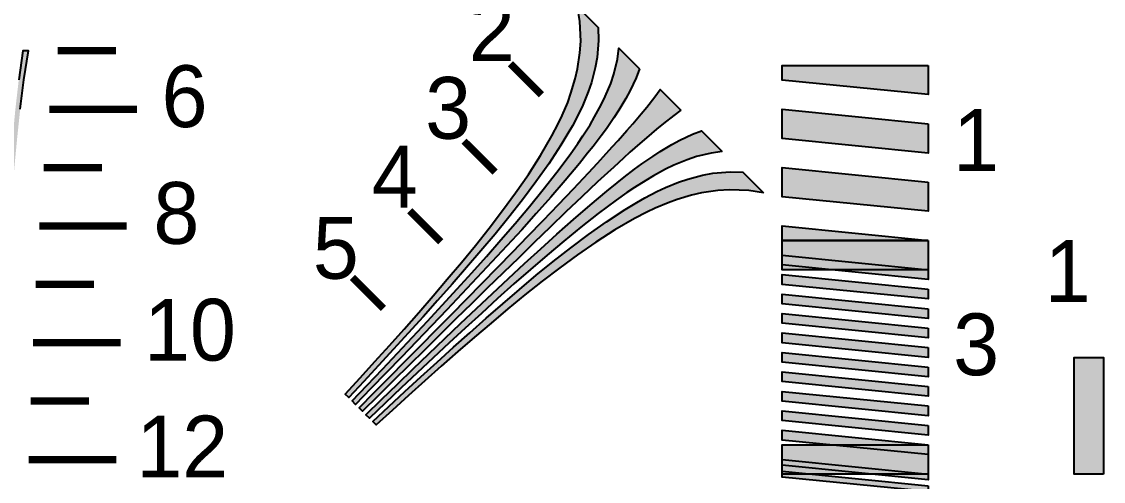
# Model space of a CAD drawing. Header units: millimetres. Extents: x 0 to 791, y 0 to 492.
# Drawn here: x 451.4 to 599.6, y 333.1 to 396.1 of the extents above; entities that cross this region are included whole.
import ezdxf

# ---------------------------------------------------------------- set-up
doc = ezdxf.new("R2010")
doc.units = ezdxf.units.MM
for name, color, linetype in [('CENTER', 7, 'Continuous'), ('LABELS', 7, 'Continuous'), ('PERIPHERY', 7, 'Continuous')]:
    doc.layers.add(name, color=color, linetype=linetype)

msp = doc.modelspace()

# ---------------------------------------------------------------- hatches: boundary and pattern name
at = {"layer": 'CENTER', "true_color": 0x000000}
h = msp.add_hatch(color=7, dxfattribs=at)
h.dxf.hatch_style = 1
h.paths.add_polyline_path([(451.56, 392.13), (451.02, 388.13), (450.56, 384.12), (450.18, 380.13), (449.84, 376.13), (449.56, 372.12), (449.32, 368.13), (449.08, 364.13), (448.9, 360.12), (448.72, 356.12), (448.56, 352.13), (448.42, 348.12), (448.28, 344.12), (448.16, 340.13), (448.06, 336.12), (447.96, 332.12), (447.86, 328.12), (447.78, 324.12), (447.7, 320.12), (447.62, 316.12), (447.56, 312.12), (447.5, 308.12), (447.44, 304.12), (447.38, 300.12), (447.32, 296.12), (447.28, 292.12), (447.22, 288.12), (447.18, 284.12), (447.14, 280.12), (447.1, 276.12), (447.06, 272.12), (447.26, 272.12), (447.3, 276.12), (447.34, 280.12), (447.4, 284.12), (447.44, 288.12), (447.5, 292.12), (447.56, 296.12), (447.62, 300.12), (447.68, 304.12), (447.76, 308.12), (447.82, 312.12), (447.9, 316.12), (447.98, 320.12), (448.08, 324.12), (448.18, 328.12), (448.28, 332.12), (448.4, 336.12), (448.52, 340.13), (448.66, 344.12), (448.8, 348.12), (448.96, 352.13), (449.14, 356.12), (449.34, 360.12), (449.56, 364.13), (449.82, 368.13), (450.1, 372.12), (450.42, 376.13), (450.8, 380.13), (451.22, 384.12), (451.74, 388.13), (452.36, 392.13), (451.56, 392.13)])
h = msp.add_hatch(color=7, dxfattribs=at)
h.dxf.hatch_style = 1
h.paths.add_polyline_path([(599.56, 334.13), (595.56, 334.13), (595.56, 350.12), (599.56, 350.12), (599.56, 334.13)])
at = {"layer": 'PERIPHERY', "true_color": 0x000000}
h = msp.add_hatch(color=7, dxfattribs=at)
h.dxf.hatch_style = 1
h.paths.add_polyline_path([(530.39, 395.3), (530.44, 393.54), (530.25, 391.2), (529.98, 389.77), (529.44, 387.76), (529, 386.5), (528.27, 384.69), (527.73, 383.53), (526.85, 381.86), (526.24, 380.77), (525.28, 379.19), (523.6, 376.63), (521.83, 374.15), (520.02, 371.72), (518.16, 369.35), (516.25, 367.01), (514.31, 364.71), (512.36, 362.42), (510.38, 360.15), (508.38, 357.9), (506.39, 355.66), (504.37, 353.44), (502.35, 351.22), (500.31, 349.01), (498.26, 346.82), (496.21, 344.63), (495.74, 345.09), (497.76, 347.31), (499.79, 349.53), (501.81, 351.75), (503.8, 354), (505.8, 356.25), (507.76, 358.53), (509.71, 360.82), (511.65, 363.13), (513.56, 365.46), (515.44, 367.82), (517.28, 370.22), (519.07, 372.67), (520.81, 375.17), (522.47, 377.76), (524.02, 380.45), (524.89, 382.13), (525.44, 383.28), (526.2, 385.06), (526.65, 386.31), (527.23, 388.27), (527.56, 389.64), (527.88, 391.86), (527.98, 393.46), (527.87, 396.12), (527.56, 398.13), (530.39, 395.3)])
h = msp.add_hatch(color=7, dxfattribs=at)
h.dxf.hatch_style = 1
h.paths.add_polyline_path([(536.05, 389.64), (535.58, 388.41), (534.77, 386.67), (534.18, 385.57), (533.22, 383.98), (532.54, 382.96), (531.5, 381.45), (530.78, 380.48), (529.68, 379.03), (528.93, 378.09), (527.8, 376.67), (525.86, 374.37), (523.9, 372.09), (521.9, 369.84), (519.9, 367.61), (517.86, 365.4), (515.82, 363.19), (513.77, 361), (511.71, 358.82), (509.64, 356.65), (507.58, 354.47), (505.5, 352.31), (503.42, 350.14), (501.33, 347.99), (499.25, 345.83), (497.15, 343.68), (496.69, 344.15), (498.75, 346.32), (500.82, 348.5), (502.88, 350.68), (504.93, 352.87), (506.98, 355.06), (509.02, 357.27), (511.04, 359.49), (513.06, 361.71), (515.07, 363.94), (517.05, 366.21), (519.02, 368.48), (520.96, 370.79), (522.86, 373.12), (524.73, 375.5), (526.54, 377.93), (527.59, 379.43), (528.27, 380.45), (529.26, 382), (529.88, 383.08), (530.77, 384.73), (531.34, 385.86), (532.09, 387.66), (532.51, 388.93), (533, 390.98), (533.22, 392.47), (536.05, 389.64)])
h = msp.add_hatch(color=7, dxfattribs=at)
h.dxf.hatch_style = 1
h.paths.add_polyline_path([(575.56, 390.12), (575.56, 386.13), (555.56, 388.12), (555.56, 390.12), (575.56, 390.12)])
h = msp.add_hatch(color=7, dxfattribs=at)
h.dxf.hatch_style = 1
h.paths.add_polyline_path([(541.7, 383.98), (540.73, 383.26), (539.3, 382.14), (538.36, 381.38), (536.99, 380.21), (536.07, 379.43), (534.73, 378.23), (533.84, 377.42), (532.51, 376.2), (531.63, 375.38), (530.3, 374.17), (528.13, 372.1), (525.95, 370.04), (523.78, 367.96), (521.63, 365.87), (519.49, 363.77), (517.34, 361.68), (515.19, 359.59), (513.05, 357.48), (510.9, 355.39), (508.77, 353.28), (506.63, 351.17), (504.5, 349.06), (502.36, 346.96), (500.23, 344.85), (498.1, 342.73), (497.62, 343.21), (499.74, 345.33), (501.85, 347.47), (503.96, 349.6), (506.07, 351.74), (508.17, 353.87), (510.28, 356.01), (512.37, 358.16), (514.48, 360.29), (516.57, 362.44), (518.67, 364.59), (520.76, 366.74), (522.85, 368.89), (524.93, 371.05), (526.99, 373.23), (529.06, 375.41), (530.28, 376.74), (531.1, 377.62), (532.31, 378.95), (533.12, 379.84), (534.31, 381.19), (535.1, 382.1), (536.27, 383.47), (537.04, 384.4), (538.15, 385.83), (538.88, 386.81), (541.7, 383.98)])
h = msp.add_hatch(color=7, dxfattribs=at)
h.dxf.hatch_style = 1
h.paths.add_polyline_path([(575.56, 382.12), (575.56, 378.12), (555.56, 380.13), (555.56, 384.12), (575.56, 382.12)])
h = msp.add_hatch(color=7, dxfattribs=at)
h.dxf.hatch_style = 1
h.paths.add_polyline_path([(547.36, 378.33), (545.87, 378.11), (543.82, 377.62), (542.55, 377.19), (540.75, 376.44), (539.61, 375.89), (537.97, 374.99), (536.89, 374.37), (535.34, 373.38), (534.32, 372.7), (532.82, 371.65), (530.39, 369.84), (528.01, 367.97), (525.68, 366.06), (523.37, 364.13), (521.1, 362.16), (518.83, 360.18), (516.6, 358.17), (514.38, 356.15), (512.16, 354.13), (509.95, 352.09), (507.76, 350.04), (505.57, 347.99), (503.39, 345.93), (501.21, 343.86), (499.04, 341.8), (498.57, 342.26), (500.72, 344.36), (502.88, 346.44), (505.03, 348.53), (507.2, 350.61), (509.36, 352.69), (511.54, 354.75), (513.72, 356.82), (515.89, 358.88), (518.08, 360.93), (520.29, 362.97), (522.5, 365), (524.73, 367.01), (526.98, 369.01), (529.26, 370.97), (531.56, 372.91), (532.98, 374.04), (533.92, 374.79), (535.37, 375.89), (536.34, 376.62), (537.84, 377.66), (538.88, 378.33), (540.46, 379.29), (541.56, 379.88), (543.3, 380.69), (544.53, 381.16), (547.36, 378.33)])
h = msp.add_hatch(color=7, dxfattribs=at)
h.dxf.hatch_style = 1
h.paths.add_polyline_path([(553.02, 372.67), (551.01, 372.98), (548.35, 373.09), (546.75, 372.99), (544.53, 372.67), (543.14, 372.36), (541.19, 371.76), (539.95, 371.31), (538.17, 370.55), (537.02, 370), (535.34, 369.13), (532.65, 367.58), (530.06, 365.92), (527.56, 364.18), (525.11, 362.39), (522.71, 360.55), (520.35, 358.67), (518.01, 356.76), (515.71, 354.82), (513.42, 352.87), (511.14, 350.9), (508.89, 348.91), (506.64, 346.92), (504.42, 344.89), (502.2, 342.87), (499.98, 340.85), (499.51, 341.32), (501.71, 343.37), (503.9, 345.42), (506.1, 347.45), (508.32, 349.48), (510.54, 351.5), (512.79, 353.49), (515.04, 355.49), (517.3, 357.47), (519.6, 359.42), (521.9, 361.36), (524.23, 363.27), (526.61, 365.13), (529.04, 366.94), (531.52, 368.71), (534.08, 370.39), (535.66, 371.35), (536.75, 371.96), (538.42, 372.84), (539.58, 373.38), (541.37, 374.13), (542.65, 374.55), (544.66, 375.09), (546.08, 375.36), (548.43, 375.55), (550.19, 375.5), (553.02, 372.67)])
h = msp.add_hatch(color=7, dxfattribs=at)
h.dxf.hatch_style = 1
h.paths.add_polyline_path([(575.56, 374.13), (575.56, 370.13), (555.56, 372.12), (555.56, 376.12), (575.56, 374.13)])
h = msp.add_hatch(color=7, dxfattribs=at)
h.dxf.hatch_style = 1
h.paths.add_polyline_path([(575.56, 366.12), (555.56, 366.12), (555.56, 368.13), (575.56, 366.12)])
h = msp.add_hatch(color=7, dxfattribs=at)
h.dxf.hatch_style = 1
h.paths.add_polyline_path([(575.56, 366.12), (575.56, 362.12), (555.56, 362.12), (555.56, 366.12), (575.56, 366.12)])
h = msp.add_hatch(color=7, dxfattribs=at)
h.dxf.hatch_style = 1
h.paths.add_polyline_path([(575.56, 362.12), (575.56, 360.79), (555.56, 362.79), (555.56, 364.13), (575.56, 362.12)])
h = msp.add_hatch(color=7, dxfattribs=at)
h.dxf.hatch_style = 1
h.paths.add_polyline_path([(575.56, 359.46), (575.56, 358.12), (555.56, 360.12), (555.56, 361.46), (575.56, 359.46)])
h = msp.add_hatch(color=7, dxfattribs=at)
h.dxf.hatch_style = 1
h.paths.add_polyline_path([(575.56, 356.79), (575.56, 355.46), (555.56, 357.46), (555.56, 358.79), (575.56, 356.79)])
h = msp.add_hatch(color=7, dxfattribs=at)
h.dxf.hatch_style = 1
h.paths.add_polyline_path([(575.56, 354.12), (575.56, 352.79), (555.56, 354.79), (555.56, 356.12), (575.56, 354.12)])
h = msp.add_hatch(color=7, dxfattribs=at)
h.dxf.hatch_style = 1
h.paths.add_polyline_path([(575.56, 351.46), (575.56, 350.12), (555.56, 352.12), (555.56, 353.46), (575.56, 351.46)])
h = msp.add_hatch(color=7, dxfattribs=at)
h.dxf.hatch_style = 1
h.paths.add_polyline_path([(575.56, 348.79), (575.56, 347.46), (555.56, 349.46), (555.56, 350.79), (575.56, 348.79)])
h = msp.add_hatch(color=7, dxfattribs=at)
h.dxf.hatch_style = 1
h.paths.add_polyline_path([(575.56, 346.12), (575.56, 344.79), (555.56, 346.79), (555.56, 348.12), (575.56, 346.12)])
h = msp.add_hatch(color=7, dxfattribs=at)
h.dxf.hatch_style = 1
h.paths.add_polyline_path([(575.56, 343.46), (575.56, 342.12), (555.56, 344.12), (555.56, 345.46), (575.56, 343.46)])
h = msp.add_hatch(color=7, dxfattribs=at)
h.dxf.hatch_style = 1
h.paths.add_polyline_path([(575.56, 340.79), (575.56, 339.46), (555.56, 341.46), (555.56, 342.79), (575.56, 340.79)])
h = msp.add_hatch(color=7, dxfattribs=at)
h.dxf.hatch_style = 1
h.paths.add_polyline_path([(575.56, 338.12), (575.56, 336.79), (555.56, 338.79), (555.56, 340.12), (575.56, 338.12)])
h = msp.add_hatch(color=7, dxfattribs=at)
h.dxf.hatch_style = 1
h.paths.add_polyline_path([(575.56, 338.12), (575.56, 334.13), (555.56, 334.13), (555.56, 338.12), (575.56, 338.12)])
h = msp.add_hatch(color=7, dxfattribs=at)
h.dxf.hatch_style = 1
h.paths.add_polyline_path([(575.56, 334.13), (575.56, 333.32), (555.56, 335.33), (555.56, 336.13), (575.56, 334.13)])
h = msp.add_hatch(color=7, dxfattribs=at)
h.dxf.hatch_style = 1
h.paths.add_polyline_path([(575.56, 332.52), (575.56, 331.72), (555.56, 333.72), (555.56, 334.53), (575.56, 332.52)])

# ---------------------------------------------------------------- linework, layer by layer
at = {"layer": 'CENTER', "color": 250, "lineweight": 35, "const_width": 1}
for points in [[(456.36, 392.13), (464.36, 392.13)], [(455.22, 384.12), (467.22, 384.12)], [(454.42, 376.13), (462.42, 376.13)], [(453.82, 368.13), (465.82, 368.13)], [(453.34, 360.12), (461.34, 360.12)], [(452.96, 352.13), (464.96, 352.13)], [(452.66, 344.12), (460.66, 344.12)], [(452.4, 336.12), (464.4, 336.12)]]:
    msp.add_lwpolyline(points, dxfattribs=at)
at = {"layer": 'CENTER', "color": 250}
msp.add_lwpolyline([(451.22, 384.12), (451.74, 388.13), (452.36, 392.13), (451.56, 392.13), (451.56, 392.13), (451.02, 388.13)], dxfattribs=at)
msp.add_lwpolyline([(599.56, 334.13), (595.56, 334.13), (595.56, 350.12), (599.56, 350.12), (599.56, 334.13)], close=True, dxfattribs=at)
at = {"layer": 'CENTER', "color": 250, "true_color": 0x000000}
for points in [[(452.36, 392.13), (450.18, 380.13), (449.84, 376.13)], [(449.84, 376.13), (451.74, 388.13), (452.36, 392.13)], [(452.36, 392.13), (450.56, 384.12), (450.18, 380.13)], [(452.36, 392.13), (451.02, 388.13), (450.56, 384.12)], [(452.36, 392.13), (451.56, 392.13), (451.02, 388.13)], [(449.84, 376.13), (451.22, 384.12), (451.74, 388.13)], [(599.56, 334.13), (599.56, 350.12), (595.56, 350.12)], [(595.56, 350.12), (595.56, 334.13), (599.56, 334.13)]]:
    msp.add_solid(points, dxfattribs=at)
at = {"layer": 'PERIPHERY', "color": 250}
for points in [[(530.39, 395.3), (530.44, 393.54), (530.25, 391.2), (529.98, 389.77), (529.44, 387.76), (529, 386.5), (528.27, 384.69), (527.73, 383.53), (526.85, 381.86), (526.24, 380.77), (525.28, 379.19), (523.6, 376.63), (521.83, 374.15), (520.02, 371.72), (518.16, 369.35), (516.25, 367.01), (514.31, 364.71), (512.36, 362.42), (510.38, 360.15), (508.38, 357.9), (506.39, 355.66), (504.37, 353.44), (502.35, 351.22), (500.31, 349.01), (498.26, 346.82), (496.21, 344.63), (495.74, 345.09), (497.76, 347.31), (499.79, 349.53), (501.81, 351.75), (503.8, 354), (505.8, 356.25), (507.76, 358.53), (509.71, 360.82), (511.65, 363.13), (513.56, 365.46), (515.44, 367.82), (517.28, 370.22), (519.07, 372.67), (520.81, 375.17), (522.47, 377.76), (524.02, 380.45), (524.89, 382.13), (525.44, 383.28), (526.2, 385.06), (526.65, 386.31), (527.23, 388.27), (527.56, 389.64), (527.88, 391.86), (527.98, 393.46), (527.87, 396.12), (527.56, 398.13), (530.39, 395.3)], [(536.05, 389.64), (535.58, 388.41), (534.77, 386.67), (534.18, 385.57), (533.22, 383.98), (532.54, 382.96), (531.5, 381.45), (530.78, 380.48), (529.68, 379.03), (528.93, 378.09), (527.8, 376.67), (525.86, 374.37), (523.9, 372.09), (521.9, 369.84), (519.9, 367.61), (517.86, 365.4), (515.82, 363.19), (513.77, 361), (511.71, 358.82), (509.64, 356.65), (507.58, 354.47), (505.5, 352.31), (503.42, 350.14), (501.33, 347.99), (499.25, 345.83), (497.15, 343.68), (496.69, 344.15), (498.75, 346.32), (500.82, 348.5), (502.88, 350.68), (504.93, 352.87), (506.98, 355.06), (509.02, 357.27), (511.04, 359.49), (513.06, 361.71), (515.07, 363.94), (517.05, 366.21), (519.02, 368.48), (520.96, 370.79), (522.86, 373.12), (524.73, 375.5), (526.54, 377.93), (527.59, 379.43), (528.27, 380.45), (529.26, 382), (529.88, 383.08), (530.77, 384.73), (531.34, 385.86), (532.09, 387.66), (532.51, 388.93), (533, 390.98), (533.22, 392.47), (536.05, 389.64)], [(575.56, 390.12), (575.56, 386.13), (555.56, 388.12), (555.56, 390.12), (575.56, 390.12)], [(541.7, 383.98), (540.73, 383.26), (539.3, 382.14), (538.36, 381.38), (536.99, 380.21), (536.07, 379.43), (534.73, 378.23), (533.84, 377.42), (532.51, 376.2), (531.63, 375.38), (530.3, 374.17), (528.13, 372.1), (525.95, 370.04), (523.78, 367.96), (521.63, 365.87), (519.49, 363.77), (517.34, 361.68), (515.19, 359.59), (513.05, 357.48), (510.9, 355.39), (508.77, 353.28), (506.63, 351.17), (504.5, 349.06), (502.36, 346.96), (500.23, 344.85), (498.1, 342.73), (497.62, 343.21), (499.74, 345.33), (501.85, 347.47), (503.96, 349.6), (506.07, 351.74), (508.17, 353.87), (510.28, 356.01), (512.37, 358.16), (514.48, 360.29), (516.57, 362.44), (518.67, 364.59), (520.76, 366.74), (522.85, 368.89), (524.93, 371.05), (526.99, 373.23), (529.06, 375.41), (530.28, 376.74), (531.1, 377.62), (532.31, 378.95), (533.12, 379.84), (534.31, 381.19), (535.1, 382.1), (536.27, 383.47), (537.04, 384.4), (538.15, 385.83), (538.88, 386.81), (541.7, 383.98)], [(575.56, 382.12), (575.56, 378.12), (555.56, 380.13), (555.56, 384.12), (575.56, 382.12)], [(547.36, 378.33), (545.87, 378.11), (543.82, 377.62), (542.55, 377.19), (540.75, 376.44), (539.61, 375.89), (537.97, 374.99), (536.89, 374.37), (535.34, 373.38), (534.32, 372.7), (532.82, 371.65), (530.39, 369.84), (528.01, 367.97), (525.68, 366.06), (523.37, 364.13), (521.1, 362.16), (518.83, 360.18), (516.6, 358.17), (514.38, 356.15), (512.16, 354.13), (509.95, 352.09), (507.76, 350.04), (505.57, 347.99), (503.39, 345.93), (501.21, 343.86), (499.04, 341.8), (498.57, 342.26), (500.72, 344.36), (502.88, 346.44), (505.03, 348.53), (507.2, 350.61), (509.36, 352.69), (511.54, 354.75), (513.72, 356.82), (515.89, 358.88), (518.08, 360.93), (520.29, 362.97), (522.5, 365), (524.73, 367.01), (526.98, 369.01), (529.26, 370.97), (531.56, 372.91), (532.98, 374.04), (533.92, 374.79), (535.37, 375.89), (536.34, 376.62), (537.84, 377.66), (538.88, 378.33), (540.46, 379.29), (541.56, 379.88), (543.3, 380.69), (544.53, 381.16), (547.36, 378.33)], [(553.02, 372.67), (551.01, 372.98), (548.35, 373.09), (546.75, 372.99), (544.53, 372.67), (543.14, 372.36), (541.19, 371.76), (539.95, 371.31), (538.17, 370.55), (537.02, 370), (535.34, 369.13), (532.65, 367.58), (530.06, 365.92), (527.56, 364.18), (525.11, 362.39), (522.71, 360.55), (520.35, 358.67), (518.01, 356.76), (515.71, 354.82), (513.42, 352.87), (511.14, 350.9), (508.89, 348.91), (506.64, 346.92), (504.42, 344.89), (502.2, 342.87), (499.98, 340.85), (499.51, 341.32), (501.71, 343.37), (503.9, 345.42), (506.1, 347.45), (508.32, 349.48), (510.54, 351.5), (512.79, 353.49), (515.04, 355.49), (517.3, 357.47), (519.6, 359.42), (521.9, 361.36), (524.23, 363.27), (526.61, 365.13), (529.04, 366.94), (531.52, 368.71), (534.08, 370.39), (535.66, 371.35), (536.75, 371.96), (538.42, 372.84), (539.58, 373.38), (541.37, 374.13), (542.65, 374.55), (544.66, 375.09), (546.08, 375.36), (548.43, 375.55), (550.19, 375.5), (553.02, 372.67)], [(575.56, 374.13), (575.56, 370.13), (555.56, 372.12), (555.56, 376.12), (575.56, 374.13)], [(575.56, 366.12), (555.56, 366.12), (555.56, 368.13), (575.56, 366.12)], [(575.56, 366.12), (575.56, 362.12), (555.56, 362.12), (555.56, 366.12), (575.56, 366.12)], [(575.56, 362.12), (575.56, 360.79), (555.56, 362.79), (555.56, 364.13), (575.56, 362.12)], [(575.56, 359.46), (575.56, 358.12), (555.56, 360.12), (555.56, 361.46), (575.56, 359.46)], [(575.56, 356.79), (575.56, 355.46), (555.56, 357.46), (555.56, 358.79), (575.56, 356.79)], [(575.56, 354.12), (575.56, 352.79), (555.56, 354.79), (555.56, 356.12), (575.56, 354.12)], [(575.56, 351.46), (575.56, 350.12), (555.56, 352.12), (555.56, 353.46), (575.56, 351.46)], [(575.56, 348.79), (575.56, 347.46), (555.56, 349.46), (555.56, 350.79), (575.56, 348.79)], [(575.56, 346.12), (575.56, 344.79), (555.56, 346.79), (555.56, 348.12), (575.56, 346.12)], [(575.56, 343.46), (575.56, 342.12), (555.56, 344.12), (555.56, 345.46), (575.56, 343.46)], [(575.56, 340.79), (575.56, 339.46), (555.56, 341.46), (555.56, 342.79), (575.56, 340.79)], [(575.56, 338.12), (575.56, 336.79), (555.56, 338.79), (555.56, 340.12), (575.56, 338.12)], [(575.56, 338.12), (575.56, 334.13), (555.56, 334.13), (555.56, 338.12), (575.56, 338.12)], [(575.56, 334.13), (575.56, 333.32), (555.56, 335.33), (555.56, 336.13), (575.56, 334.13)], [(575.56, 332.52), (575.56, 331.72), (555.56, 333.72), (555.56, 334.53), (575.56, 332.52)]]:
    msp.add_lwpolyline(points, close=True, dxfattribs=at)
at = {"layer": 'PERIPHERY', "color": 250, "lineweight": 35, "const_width": 1}
for points in [[(518.37, 390.35), (522.61, 386.11)], [(512, 379.74), (516.25, 375.5)], [(504.58, 370.2), (508.82, 365.95)], [(496.73, 361.07), (500.97, 356.83)]]:
    msp.add_lwpolyline(points, dxfattribs=at)
at = {"layer": 'PERIPHERY', "color": 250, "true_color": 0x000000}
for points in [[(530.39, 395.3), (527.56, 398.13), (527.87, 396.12)], [(530.39, 395.3), (527.87, 396.12), (527.98, 393.46)], [(530.39, 395.3), (526.2, 385.06), (521.83, 374.15)], [(530.39, 395.3), (521.83, 374.15), (523.6, 376.63)], [(530.39, 395.3), (523.6, 376.63), (525.28, 379.19)], [(530.39, 395.3), (525.28, 379.19), (526.24, 380.77)], [(530.39, 395.3), (526.65, 386.31), (526.2, 385.06)], [(530.39, 395.3), (526.24, 380.77), (526.85, 381.86)], [(530.39, 395.3), (527.23, 388.27), (526.65, 386.31)], [(530.39, 395.3), (526.85, 381.86), (527.73, 383.53)], [(530.39, 395.3), (527.56, 389.64), (527.23, 388.27)], [(530.39, 395.3), (527.88, 391.86), (527.56, 389.64)], [(530.39, 395.3), (527.73, 383.53), (528.27, 384.69)], [(530.39, 395.3), (527.98, 393.46), (527.88, 391.86)], [(530.39, 395.3), (528.27, 384.69), (529, 386.5)], [(530.39, 395.3), (529, 386.5), (529.44, 387.76)], [(530.39, 395.3), (529.44, 387.76), (529.98, 389.77)], [(530.39, 395.3), (529.98, 389.77), (530.25, 391.2)], [(530.25, 391.2), (530.44, 393.54), (530.39, 395.3)], [(536.05, 389.64), (533.22, 392.47), (533, 390.98)], [(536.05, 389.64), (522.86, 373.12), (511.71, 358.82)], [(536.05, 389.64), (511.71, 358.82), (513.77, 361)], [(536.05, 389.64), (513.77, 361), (515.82, 363.19)], [(536.05, 389.64), (515.82, 363.19), (517.86, 365.4)], [(536.05, 389.64), (517.86, 365.4), (519.9, 367.61)], [(536.05, 389.64), (519.9, 367.61), (521.9, 369.84)], [(536.05, 389.64), (521.9, 369.84), (523.9, 372.09)], [(536.05, 389.64), (524.73, 375.5), (522.86, 373.12)], [(536.05, 389.64), (523.9, 372.09), (525.86, 374.37)], [(536.05, 389.64), (526.54, 377.93), (524.73, 375.5)], [(536.05, 389.64), (525.86, 374.37), (527.8, 376.67)], [(536.05, 389.64), (527.59, 379.43), (526.54, 377.93)], [(536.05, 389.64), (528.27, 380.45), (527.59, 379.43)], [(536.05, 389.64), (527.8, 376.67), (528.93, 378.09)], [(536.05, 389.64), (529.26, 382), (528.27, 380.45)], [(536.05, 389.64), (528.93, 378.09), (529.68, 379.03)], [(536.05, 389.64), (529.88, 383.08), (529.26, 382)], [(536.05, 389.64), (529.68, 379.03), (530.78, 380.48)], [(536.05, 389.64), (530.77, 384.73), (529.88, 383.08)], [(536.05, 389.64), (531.34, 385.86), (530.77, 384.73)], [(536.05, 389.64), (530.78, 380.48), (531.5, 381.45)], [(536.05, 389.64), (532.09, 387.66), (531.34, 385.86)], [(536.05, 389.64), (531.5, 381.45), (532.54, 382.96)], [(536.05, 389.64), (532.51, 388.93), (532.09, 387.66)], [(536.05, 389.64), (533, 390.98), (532.51, 388.93)], [(536.05, 389.64), (532.54, 382.96), (533.22, 383.98)], [(536.05, 389.64), (533.22, 383.98), (534.18, 385.57)], [(536.05, 389.64), (534.18, 385.57), (534.77, 386.67)], [(534.77, 386.67), (535.58, 388.41), (536.05, 389.64)], [(575.56, 390.12), (555.56, 390.12), (555.56, 388.12)], [(555.56, 388.12), (575.56, 386.13), (575.56, 390.12)], [(541.7, 383.98), (538.88, 386.81), (538.15, 385.83)], [(541.7, 383.98), (538.15, 385.83), (537.04, 384.4)], [(526.2, 385.06), (525.44, 383.28), (521.83, 374.15)], [(541.7, 383.98), (529.06, 375.41), (526.99, 373.23)], [(526.99, 373.23), (540.73, 383.26), (541.7, 383.98)], [(541.7, 383.98), (530.28, 376.74), (529.06, 375.41)], [(541.7, 383.98), (531.1, 377.62), (530.28, 376.74)], [(541.7, 383.98), (532.31, 378.95), (531.1, 377.62)], [(541.7, 383.98), (533.12, 379.84), (532.31, 378.95)], [(541.7, 383.98), (534.31, 381.19), (533.12, 379.84)], [(541.7, 383.98), (535.1, 382.1), (534.31, 381.19)], [(541.7, 383.98), (536.27, 383.47), (535.1, 382.1)], [(541.7, 383.98), (537.04, 384.4), (536.27, 383.47)], [(575.56, 382.12), (555.56, 384.12), (555.56, 380.13)], [(525.44, 383.28), (524.89, 382.13), (520.02, 371.72)], [(525.44, 383.28), (520.02, 371.72), (521.83, 374.15)], [(526.99, 373.23), (539.3, 382.14), (540.73, 383.26)], [(524.89, 382.13), (524.02, 380.45), (520.02, 371.72)], [(526.99, 373.23), (538.36, 381.38), (539.3, 382.14)], [(526.99, 373.23), (536.99, 380.21), (538.36, 381.38)], [(547.36, 378.33), (544.53, 381.16), (543.3, 380.69)], [(555.56, 380.13), (575.56, 378.12), (575.56, 382.12)], [(524.02, 380.45), (522.47, 377.76), (516.25, 367.01)], [(524.02, 380.45), (516.25, 367.01), (518.16, 369.35)], [(524.02, 380.45), (518.16, 369.35), (520.02, 371.72)], [(526.99, 373.23), (536.07, 379.43), (536.99, 380.21)], [(526.99, 373.23), (534.73, 378.23), (536.07, 379.43)], [(547.36, 378.33), (540.46, 379.29), (538.88, 378.33)], [(547.36, 378.33), (541.56, 379.88), (540.46, 379.29)], [(547.36, 378.33), (543.3, 380.69), (541.56, 379.88)], [(526.99, 373.23), (533.84, 377.42), (534.73, 378.23)], [(547.36, 378.33), (538.88, 378.33), (537.84, 377.66)], [(537.84, 377.66), (545.87, 378.11), (547.36, 378.33)], [(537.84, 377.66), (543.82, 377.62), (545.87, 378.11)], [(537.84, 377.66), (500.72, 344.36), (498.57, 342.26)], [(537.84, 377.66), (498.57, 342.26), (512.16, 354.13)], [(537.84, 377.66), (502.88, 346.44), (500.72, 344.36)], [(537.84, 377.66), (505.03, 348.53), (502.88, 346.44)], [(537.84, 377.66), (507.2, 350.61), (505.03, 348.53)], [(537.84, 377.66), (509.36, 352.69), (507.2, 350.61)], [(537.84, 377.66), (511.54, 354.75), (509.36, 352.69)], [(537.84, 377.66), (513.72, 356.82), (511.54, 354.75)], [(537.84, 377.66), (512.16, 354.13), (514.38, 356.15)], [(537.84, 377.66), (515.89, 358.88), (513.72, 356.82)], [(522.47, 377.76), (520.81, 375.17), (514.31, 364.71)], [(522.47, 377.76), (514.31, 364.71), (516.25, 367.01)], [(537.84, 377.66), (514.38, 356.15), (516.6, 358.17)], [(537.84, 377.66), (518.08, 360.93), (515.89, 358.88)], [(537.84, 377.66), (516.6, 358.17), (518.83, 360.18)], [(537.84, 377.66), (520.29, 362.97), (518.08, 360.93)], [(537.84, 377.66), (518.83, 360.18), (521.1, 362.16)], [(537.84, 377.66), (522.5, 365), (520.29, 362.97)], [(537.84, 377.66), (521.1, 362.16), (523.37, 364.13)], [(537.84, 377.66), (524.73, 367.01), (522.5, 365)], [(537.84, 377.66), (523.37, 364.13), (525.68, 366.06)], [(537.84, 377.66), (526.98, 369.01), (524.73, 367.01)], [(537.84, 377.66), (525.68, 366.06), (528.01, 367.97)], [(537.84, 377.66), (529.26, 370.97), (526.98, 369.01)], [(526.99, 373.23), (532.51, 376.2), (533.84, 377.42)], [(537.84, 377.66), (528.01, 367.97), (530.39, 369.84)], [(537.84, 377.66), (531.56, 372.91), (529.26, 370.97)], [(537.84, 377.66), (530.39, 369.84), (532.82, 371.65)], [(537.84, 377.66), (532.98, 374.04), (531.56, 372.91)], [(537.84, 377.66), (532.82, 371.65), (534.32, 372.7)], [(537.84, 377.66), (533.92, 374.79), (532.98, 374.04)], [(537.84, 377.66), (535.37, 375.89), (533.92, 374.79)], [(537.84, 377.66), (534.32, 372.7), (535.34, 373.38)], [(537.84, 377.66), (535.34, 373.38), (536.89, 374.37)], [(537.84, 377.66), (536.34, 376.62), (535.37, 375.89)], [(537.84, 377.66), (536.89, 374.37), (537.97, 374.99)], [(537.84, 377.66), (537.97, 374.99), (539.61, 375.89)], [(537.84, 377.66), (539.61, 375.89), (540.75, 376.44)], [(537.84, 377.66), (540.75, 376.44), (542.55, 377.19)], [(537.84, 377.66), (542.55, 377.19), (543.82, 377.62)], [(520.81, 375.17), (519.07, 372.67), (510.38, 360.15)], [(520.81, 375.17), (510.38, 360.15), (512.36, 362.42)], [(520.81, 375.17), (512.36, 362.42), (514.31, 364.71)], [(526.99, 373.23), (531.63, 375.38), (532.51, 376.2)], [(526.99, 373.23), (530.3, 374.17), (531.63, 375.38)], [(553.02, 372.67), (544.66, 375.09), (542.65, 374.55)], [(553.02, 372.67), (546.08, 375.36), (544.66, 375.09)], [(553.02, 372.67), (548.43, 375.55), (546.08, 375.36)], [(553.02, 372.67), (550.19, 375.5), (548.43, 375.55)], [(575.56, 374.13), (555.56, 376.12), (555.56, 372.12)], [(542.65, 374.55), (519.6, 359.42), (517.3, 357.47)], [(542.65, 374.55), (517.3, 357.47), (530.06, 365.92)], [(542.65, 374.55), (521.9, 361.36), (519.6, 359.42)], [(542.65, 374.55), (524.23, 363.27), (521.9, 361.36)], [(542.65, 374.55), (526.61, 365.13), (524.23, 363.27)], [(542.65, 374.55), (529.04, 366.94), (526.61, 365.13)], [(526.99, 373.23), (528.13, 372.1), (530.3, 374.17)], [(542.65, 374.55), (531.52, 368.71), (529.04, 366.94)], [(542.65, 374.55), (530.06, 365.92), (532.65, 367.58)], [(542.65, 374.55), (534.08, 370.39), (531.52, 368.71)], [(542.65, 374.55), (532.65, 367.58), (535.34, 369.13)], [(542.65, 374.55), (535.66, 371.35), (534.08, 370.39)], [(542.65, 374.55), (535.34, 369.13), (537.02, 370)], [(542.65, 374.55), (536.75, 371.96), (535.66, 371.35)], [(542.65, 374.55), (538.42, 372.84), (536.75, 371.96)], [(542.65, 374.55), (537.02, 370), (538.17, 370.55)], [(542.65, 374.55), (538.17, 370.55), (539.95, 371.31)], [(542.65, 374.55), (539.58, 373.38), (538.42, 372.84)], [(542.65, 374.55), (541.37, 374.13), (539.58, 373.38)], [(542.65, 374.55), (539.95, 371.31), (541.19, 371.76)], [(542.65, 374.55), (541.19, 371.76), (543.14, 372.36)], [(542.65, 374.55), (543.14, 372.36), (544.53, 372.67)], [(542.65, 374.55), (544.53, 372.67), (546.75, 372.99)], [(542.65, 374.55), (546.75, 372.99), (548.35, 373.09)], [(542.65, 374.55), (548.35, 373.09), (551.01, 372.98)], [(542.65, 374.55), (551.01, 372.98), (553.02, 372.67)], [(555.56, 372.12), (575.56, 370.13), (575.56, 374.13)], [(526.99, 373.23), (524.93, 371.05), (498.1, 342.73)], [(526.99, 373.23), (498.1, 342.73), (500.23, 344.85)], [(526.99, 373.23), (500.23, 344.85), (502.36, 346.96)], [(526.99, 373.23), (502.36, 346.96), (504.5, 349.06)], [(526.99, 373.23), (504.5, 349.06), (506.63, 351.17)], [(526.99, 373.23), (506.63, 351.17), (508.77, 353.28)], [(519.07, 372.67), (517.28, 370.22), (508.38, 357.9)], [(519.07, 372.67), (508.38, 357.9), (510.38, 360.15)], [(526.99, 373.23), (508.77, 353.28), (510.9, 355.39)], [(522.86, 373.12), (520.96, 370.79), (509.64, 356.65)], [(522.86, 373.12), (509.64, 356.65), (511.71, 358.82)], [(526.99, 373.23), (510.9, 355.39), (513.05, 357.48)], [(526.99, 373.23), (513.05, 357.48), (515.19, 359.59)], [(526.99, 373.23), (515.19, 359.59), (517.34, 361.68)], [(526.99, 373.23), (517.34, 361.68), (519.49, 363.77)], [(526.99, 373.23), (519.49, 363.77), (521.63, 365.87)], [(526.99, 373.23), (521.63, 365.87), (523.78, 367.96)], [(526.99, 373.23), (523.78, 367.96), (525.95, 370.04)], [(526.99, 373.23), (525.95, 370.04), (528.13, 372.1)], [(524.93, 371.05), (522.85, 368.89), (498.1, 342.73)], [(520.96, 370.79), (519.02, 368.48), (505.5, 352.31)], [(520.96, 370.79), (505.5, 352.31), (507.58, 354.47)], [(520.96, 370.79), (507.58, 354.47), (509.64, 356.65)], [(522.85, 368.89), (520.76, 366.74), (498.1, 342.73)], [(517.28, 370.22), (515.44, 367.82), (506.39, 355.66)], [(517.28, 370.22), (506.39, 355.66), (508.38, 357.9)], [(519.02, 368.48), (517.05, 366.21), (501.33, 347.99)], [(519.02, 368.48), (501.33, 347.99), (503.42, 350.14)], [(515.44, 367.82), (513.56, 365.46), (502.35, 351.22)], [(515.44, 367.82), (502.35, 351.22), (504.37, 353.44)], [(519.02, 368.48), (503.42, 350.14), (505.5, 352.31)], [(515.44, 367.82), (504.37, 353.44), (506.39, 355.66)], [(555.56, 368.13), (555.56, 366.12), (575.56, 366.12)], [(520.76, 366.74), (518.67, 364.59), (498.1, 342.73)], [(517.05, 366.21), (515.07, 363.94), (499.25, 345.83)], [(517.05, 366.21), (499.25, 345.83), (501.33, 347.99)], [(517.3, 357.47), (527.56, 364.18), (530.06, 365.92)], [(575.56, 366.12), (555.56, 366.12), (555.56, 362.12)], [(555.56, 362.12), (575.56, 362.12), (575.56, 366.12)], [(518.67, 364.59), (514.48, 360.29), (498.1, 342.73)], [(513.56, 365.46), (511.65, 363.13), (500.31, 349.01)], [(513.56, 365.46), (500.31, 349.01), (502.35, 351.22)], [(518.67, 364.59), (516.57, 362.44), (514.48, 360.29)], [(511.65, 363.13), (509.71, 360.82), (496.21, 344.63)], [(511.65, 363.13), (496.21, 344.63), (498.26, 346.82)], [(515.07, 363.94), (513.06, 361.71), (497.15, 343.68)], [(515.07, 363.94), (497.15, 343.68), (499.25, 345.83)], [(511.65, 363.13), (498.26, 346.82), (500.31, 349.01)], [(517.3, 357.47), (525.11, 362.39), (527.56, 364.18)], [(575.56, 362.12), (555.56, 364.13), (555.56, 362.79)], [(513.06, 361.71), (509.02, 357.27), (497.15, 343.68)], [(513.06, 361.71), (511.04, 359.49), (509.02, 357.27)], [(517.3, 357.47), (522.71, 360.55), (525.11, 362.39)], [(555.56, 362.79), (575.56, 360.79), (575.56, 362.12)], [(509.71, 360.82), (507.76, 358.53), (496.21, 344.63)], [(514.48, 360.29), (510.28, 356.01), (498.1, 342.73)], [(514.48, 360.29), (512.37, 358.16), (510.28, 356.01)], [(517.3, 357.47), (520.35, 358.67), (522.71, 360.55)], [(575.56, 359.46), (555.56, 361.46), (555.56, 360.12)], [(555.56, 360.12), (575.56, 358.12), (575.56, 359.46)], [(507.76, 358.53), (505.8, 356.25), (496.21, 344.63)], [(517.3, 357.47), (518.01, 356.76), (520.35, 358.67)], [(575.56, 356.79), (555.56, 358.79), (555.56, 357.46)], [(509.02, 357.27), (506.98, 355.06), (497.15, 343.68)], [(517.3, 357.47), (501.71, 343.37), (499.51, 341.32)], [(517.3, 357.47), (499.51, 341.32), (499.98, 340.85)], [(517.3, 357.47), (499.98, 340.85), (502.2, 342.87)], [(517.3, 357.47), (503.9, 345.42), (501.71, 343.37)], [(517.3, 357.47), (502.2, 342.87), (504.42, 344.89)], [(517.3, 357.47), (506.1, 347.45), (503.9, 345.42)], [(517.3, 357.47), (504.42, 344.89), (506.64, 346.92)], [(517.3, 357.47), (508.32, 349.48), (506.1, 347.45)], [(517.3, 357.47), (506.64, 346.92), (508.89, 348.91)], [(517.3, 357.47), (510.54, 351.5), (508.32, 349.48)], [(517.3, 357.47), (508.89, 348.91), (511.14, 350.9)], [(517.3, 357.47), (512.79, 353.49), (510.54, 351.5)], [(517.3, 357.47), (511.14, 350.9), (513.42, 352.87)], [(517.3, 357.47), (515.04, 355.49), (512.79, 353.49)], [(517.3, 357.47), (513.42, 352.87), (515.71, 354.82)], [(517.3, 357.47), (515.71, 354.82), (518.01, 356.76)], [(555.56, 357.46), (575.56, 355.46), (575.56, 356.79)], [(505.8, 356.25), (501.81, 351.75), (496.21, 344.63)], [(510.28, 356.01), (506.07, 351.74), (498.1, 342.73)], [(505.8, 356.25), (503.8, 354), (501.81, 351.75)], [(510.28, 356.01), (508.17, 353.87), (506.07, 351.74)], [(575.56, 354.12), (555.56, 356.12), (555.56, 354.79)], [(506.98, 355.06), (504.93, 352.87), (497.15, 343.68)], [(498.57, 342.26), (509.95, 352.09), (512.16, 354.13)], [(555.56, 354.79), (575.56, 352.79), (575.56, 354.12)], [(504.93, 352.87), (502.88, 350.68), (497.15, 343.68)], [(575.56, 351.46), (555.56, 353.46), (555.56, 352.12)], [(501.81, 351.75), (499.79, 349.53), (496.21, 344.63)], [(506.07, 351.74), (501.85, 347.47), (498.1, 342.73)], [(498.57, 342.26), (507.76, 350.04), (509.95, 352.09)], [(506.07, 351.74), (503.96, 349.6), (501.85, 347.47)], [(555.56, 352.12), (575.56, 350.12), (575.56, 351.46)], [(502.88, 350.68), (500.82, 348.5), (496.69, 344.15)], [(502.88, 350.68), (496.69, 344.15), (497.15, 343.68)], [(498.57, 342.26), (505.57, 347.99), (507.76, 350.04)], [(575.56, 348.79), (555.56, 350.79), (555.56, 349.46)], [(499.79, 349.53), (497.76, 347.31), (495.74, 345.09)], [(499.79, 349.53), (495.74, 345.09), (496.21, 344.63)], [(500.82, 348.5), (498.75, 346.32), (496.69, 344.15)], [(555.56, 349.46), (575.56, 347.46), (575.56, 348.79)], [(501.85, 347.47), (499.74, 345.33), (498.1, 342.73)], [(498.57, 342.26), (503.39, 345.93), (505.57, 347.99)], [(575.56, 346.12), (555.56, 348.12), (555.56, 346.79)], [(555.56, 346.79), (575.56, 344.79), (575.56, 346.12)], [(499.74, 345.33), (497.62, 343.21), (498.1, 342.73)], [(498.57, 342.26), (501.21, 343.86), (503.39, 345.93)], [(575.56, 343.46), (555.56, 345.46), (555.56, 344.12)], [(498.57, 342.26), (499.04, 341.8), (501.21, 343.86)], [(555.56, 344.12), (575.56, 342.12), (575.56, 343.46)], [(575.56, 340.79), (555.56, 342.79), (555.56, 341.46)], [(555.56, 341.46), (575.56, 339.46), (575.56, 340.79)], [(575.56, 338.12), (555.56, 340.12), (555.56, 338.79)], [(555.56, 338.79), (575.56, 336.79), (575.56, 338.12)], [(575.56, 338.12), (555.56, 338.12), (555.56, 334.13)], [(555.56, 334.13), (575.56, 334.13), (575.56, 338.12)], [(575.56, 334.13), (555.56, 336.13), (555.56, 335.33)], [(555.56, 335.33), (575.56, 333.32), (575.56, 334.13)], [(575.56, 332.52), (555.56, 334.53), (555.56, 333.72)], [(555.56, 333.72), (575.56, 331.72), (575.56, 332.52)]]:
    msp.add_solid(points, dxfattribs=at)

# ---------------------------------------------------------------- texts
at = {"layer": 'LABELS', "color": 250}
for s, height, p in [('2', 8.47, (512.66, 390.74)), ('6', 8.47, (470.58, 381.67)), ('3', 8.47, (506.68, 380.07)), ('1', 8.47, (578.99, 375.67)), ('4', 8.47, (499.38, 370.65)), ('8', 8.47, (469.46, 365.67)), ('5', 8.47, (491.29, 360.89)), ('1', 8.47, (591.52, 357.72)), ('10', 8.467, (468.17, 349.67)), ('3', 8.47, (578.99, 347.67)), ('12', 8.467, (467.11, 333.67))]:
    msp.add_text(s, height=height, dxfattribs=at).set_placement(p)

doc.saveas('drawing.dxf')
